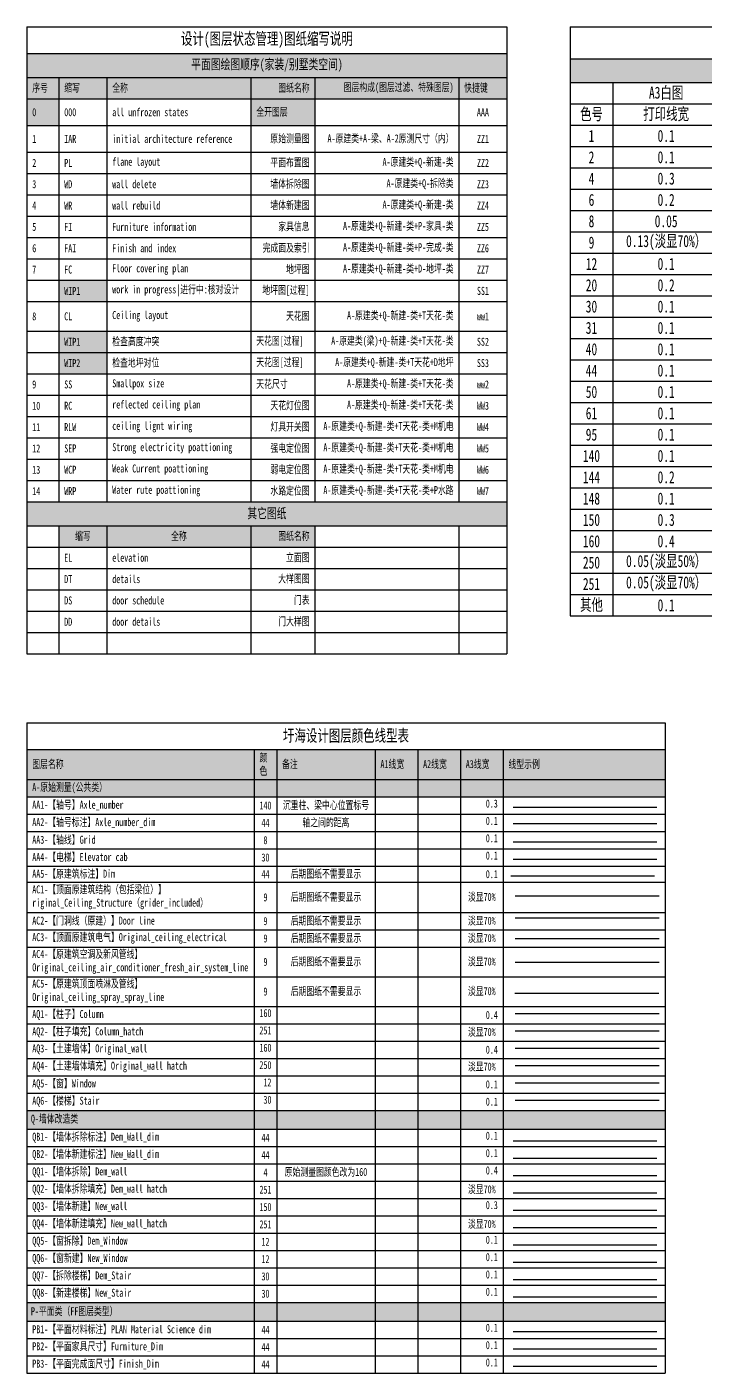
# Model space of a CAD drawing. Header units: millimetres. Extents: x -108685 to 756730, y -311791 to -113.
# Drawn here: x -44801 to -41622, y -154719 to -148409 of the extents above; entities that cross this region are included whole.
import ezdxf

# ---------------------------------------------------------------- set-up
doc = ezdxf.new("R2010")
doc.units = ezdxf.units.MM
for name, color, linetype in [('AA1-【轴号】Axle_number', 140, 'Continuous'), ('AA2-【轴号标注】Axle_number_dim', 44, 'Continuous'), ('AA3-【轴线】Grid', 8, 'Continuous'), ('AA4-【电梯】Elevator cab', 14, 'Continuous'), ('AA5-【原建筑标注】Dim', 44, 'Continuous'), ('AC1-【顶面原建筑结构（包括梁位）】riginal_Ceiling_Structure（grider_included）', 9, 'Continuous'), ('AC3-【顶面原建筑电气】Original_ceiling_electrical', 9, 'Continuous'), ('AC4-【原建筑空调及新风管线】Original_ceiling_air_conditioner_fresh_air_system_line', 9, 'Continuous'), ('AC5-【原建筑顶面喷淋及管线】Original_ceiling_spray_spray_line', 9, 'Continuous'), ('AQ1-【柱子】Column', 160, 'Continuous'), ('AQ2-【柱子填充】Column_hatch', 251, 'Continuous'), ('AQ3-【土建墙体】Original_wall', 160, 'Continuous'), ('AQ4-【土建墙体填充】Original_wall hatch', 250, 'Continuous'), ('AQ5-【窗】Window', 12, 'Continuous'), ('AQ6-【楼梯】Stair', 30, 'Continuous'), ('PB1-【平面材料标注】PLAN Material Science dim', 44, 'Continuous'), ('PB2-【平面家具尺寸】Furniture_Dim', 44, 'Continuous'), ('PB3-【平面完成面尺寸】Finish_Dim', 44, 'Continuous'), ('QB1-【墙体拆除标注】Dem_Wall_dim', 44, 'Continuous'), ('QB2-【墙体新建标注】New_Wall_dim', 44, 'Continuous'), ('QQ1-【墙体拆除】Dem_wall', 4, 'Continuous'), ('QQ2-【墙体拆除填充】Dem_wall hatch', 251, 'Continuous'), ('QQ3-【墙体新建】New_wall', 150, 'Continuous'), ('QQ4-【墙体新建填充】New_wall_hatch', 251, 'Continuous'), ('QQ5-【窗拆除】Dem_Window', 12, 'Continuous'), ('QQ6-【窗新建】New_Window', 12, 'Continuous'), ('QQ7-【拆除楼梯】Dem_Stair', 30, 'Continuous'), ('QQ8-【新建楼梯】New_Stair', 30, 'Continuous'), ('X15-【图框】Frame', 140, 'Continuous')]:
    doc.layers.add(name, color=color, linetype=linetype)
doc.styles.add('TF-宋体', font='SimSun.ttf', dxfattribs={"width": 0.7})

# ---------------------------------------------------------------- blocks, each defined once
blk = doc.blocks.new('*T16')
at = {"layer": 'X15-【图框】Frame', "color": 0, "linetype": 'ByBlock', "lineweight": -2, "transparency": 16777216}
for p, q in [((0, 0), (2250, 0)), ((0, 0), (0, -2938.5)), ((2250, 0), (2250, -2938.5)), ((0, -125), (2250, -125)), ((0, -237.5), (2250, -237.5)), ((150, -237.5), (150, -2226)), ((375, -237.5), (375, -2226)), ((1050, -237.5), (1050, -2226)), ((1350, -237.5), (1350, -2226)), ((2025, -237.5), (2025, -2226)), ((0, -337.5), (2250, -337.5)), ((0, -462.5), (2250, -462.5)), ((0, -587.5), (2250, -587.5)), ((0, -687.5), (2250, -687.5)), ((0, -787.5), (2250, -787.5)), ((0, -887.5), (2250, -887.5)), ((0, -987.5), (2250, -987.5)), ((0, -1087.5), (2250, -1087.5)), ((0, -1187.5), (2250, -1187.5)), ((0, -1287.5), (2250, -1287.5)), ((0, -1426), (2250, -1426)), ((0, -1526), (2250, -1526)), ((0, -1626), (2250, -1626)), ((0, -1726), (2250, -1726)), ((0, -1826), (2250, -1826)), ((0, -1926), (2250, -1926)), ((0, -2026), (2250, -2026)), ((0, -2126), (2250, -2126)), ((0, -2226), (2250, -2226)), ((0, -2338.5), (2250, -2338.5)), ((150, -2338.5), (150, -2938.5)), ((375, -2338.5), (375, -2938.5)), ((1050, -2338.5), (1050, -2938.5)), ((1350, -2338.5), (1350, -2938.5)), ((2025, -2338.5), (2025, -2938.5)), ((0, -2438.5), (2250, -2438.5)), ((0, -2538.5), (2250, -2538.5)), ((0, -2638.5), (2250, -2638.5)), ((0, -2738.5), (2250, -2738.5)), ((0, -2838.5), (2250, -2838.5)), ((0, -2938.5), (2250, -2938.5))]:
    blk.add_line(p, q, dxfattribs=at)
at = {"layer": 'X15-【图框】Frame', "color": 46, "transparency": 16777216}
for points in [[(0, -125), (0, -237.5), (2250, -125), (2250, -237.5)], [(0, -2226), (0, -2338.5), (2250, -2226), (2250, -2338.5)]]:
    blk.add_solid(points, dxfattribs=at)
at = {"layer": 'X15-【图框】Frame', "color": 14, "transparency": 16777216}
for points in [[(0, -237.5), (0, -337.5), (150, -237.5), (150, -337.5)], [(150, -237.5), (150, -337.5), (375, -237.5), (375, -337.5)], [(375, -237.5), (375, -337.5), (1050, -237.5), (1050, -337.5)], [(1050, -237.5), (1050, -337.5), (1350, -237.5), (1350, -337.5)], [(1350, -237.5), (1350, -337.5), (2025, -237.5), (2025, -337.5)], [(2025, -237.5), (2025, -337.5), (2250, -237.5), (2250, -337.5)], [(150, -2338.5), (150, -2438.5), (375, -2338.5), (375, -2438.5)], [(375, -2338.5), (375, -2438.5), (1050, -2338.5), (1050, -2438.5)], [(1050, -2338.5), (1050, -2438.5), (1350, -2338.5), (1350, -2438.5)]]:
    blk.add_solid(points, dxfattribs=at)
at = {"layer": 'X15-【图框】Frame', "color": 8, "transparency": 16777216}
for points in [[(0, -337.5), (0, -462.5), (150, -337.5), (150, -462.5)], [(1050, -337.5), (1050, -462.5), (1350, -337.5), (1350, -462.5)], [(150, -1187.5), (150, -1287.5), (375, -1187.5), (375, -1287.5)], [(150, -1426), (150, -1526), (375, -1426), (375, -1526)], [(150, -1526), (150, -1626), (375, -1526), (375, -1626)]]:
    blk.add_solid(points, dxfattribs=at)
at = {"layer": 'X15-【图框】Frame', "color": 2, "lineweight": 30, "transparency": 16777216, "style": 'TF-宋体'}
for s, insert, char_height, width, attachment_point in [('设计(图层状态管理)图纸缩写说明', (1125, -62.5), 56.25, 2200, 5), ('平面图绘图顺序(家装/别墅类空间)', (1125, -181.2), 46.875, 2200, 5), ('序号', (25, -287.5), 37.5, 100, 4), ('缩写', (175, -287.5), 37.5, 175, 4), ('全称', (400, -287.5), 37.5, 625, 4), ('图纸名称', (1325, -287.5), 37.5, 250, 6), ('图层构成(图层过滤、特殊图层)', (2000, -287.5), 37.5, 625, 6), ('快捷键', (2050, -287.5), 37.5, 175, 4), ('all unfrozen states', (400, -400), 37.5, 625, 4), ('全开图层', (1075, -400), 37.5, 250, 4), ('0', (25, -400), 37.5, 100, 4), ('000', (175, -400), 37.5, 175, 4), ('AAA', (2137.5, -400), 37.5, 175, 5), ('initial architecture reference', (400, -525), 37.5, 625, 4), ('原始测量图', (1325, -525), 37.5, 250, 6), ('{\\C1;A-原建类+}A-梁、A-2原测尺寸（内）{\\C1; }', (2000, -525), 37.5, 625, 6), ('1', (25, -525), 37.5, 100, 4), ('IAR', (175, -525), 37.5, 175, 4), ('ZZ1', (2137.5, -525), 37.5, 175, 5), ('2', (25, -637.5), 37.5, 100, 4), ('PL', (175, -637.5), 37.5, 175, 4), ('flane layout', (400, -637.5), 37.5, 625, 4), ('平面布置图', (1325, -637.5), 37.5, 250, 6), ('{\\C1;A-原建类+Q-新建-类}', (2000, -637.5), 37.5, 625, 6), ('ZZ2', (2137.5, -637.5), 37.5, 175, 5), ('3', (25, -737.5), 37.5, 100, 4), ('WD', (175, -737.5), 37.5, 175, 4), ('wall delete', (400, -737.5), 37.5, 625, 4), ('墙体拆除图', (1325, -737.5), 37.5, 250, 6), ('{\\C1;A-原建类+Q-拆除类}', (2000, -737.5), 37.5, 625, 6), ('ZZ3', (2137.5, -737.5), 37.5, 175, 5), ('4', (25, -837.5), 37.5, 100, 4), ('WR', (175, -837.5), 37.5, 175, 4), ('wall rebuild', (400, -837.5), 37.5, 625, 4), ('墙体新建图', (1325, -837.5), 37.5, 250, 6), ('{\\C1;A-原建类+Q-新建-类}', (2000, -837.5), 37.5, 625, 6), ('ZZ4', (2137.5, -837.5), 37.5, 175, 5), ('5', (25, -937.5), 37.5, 100, 4), ('FI', (175, -937.5), 37.5, 175, 4), ('Furniture information', (400, -937.5), 37.5, 625, 4), ('家具信息', (1325, -937.5), 37.5, 250, 6), ('{\\C1;A-原建类+Q-新建-类+}P-家具-类', (2000, -937.5), 37.5, 625, 6), ('ZZ5', (2137.5, -937.5), 37.5, 175, 5), ('{\\C1;A-原建类+Q-新建-类+}P-完成-类', (2000, -1037.5), 37.5, 625, 6), ('6', (25, -1037.5), 37.5, 100, 4), ('FAI', (175, -1037.5), 37.5, 175, 4), ('Finish and index', (400, -1037.5), 37.5, 625, 4), ('完成面及索引', (1325, -1037.5), 37.5, 250, 6), ('ZZ6', (2137.5, -1037.5), 37.5, 175, 5), ('7', (25, -1137.5), 37.5, 100, 4), ('FC', (175, -1137.5), 37.5, 175, 4), ('Floor covering plan', (400, -1137.5), 37.5, 625, 4), ('地坪图', (1325, -1137.5), 37.5, 250, 6), ('{\\C1;A-原建类+Q-新建-类+}D-地坪-类', (2000, -1137.5), 37.5, 625, 6), ('ZZ7', (2137.5, -1137.5), 37.5, 175, 5), ('WIP1', (175, -1237.5), 37.5, 175, 4), ('work in progress|进行中:核对设计', (400, -1237.5), 37.5, 625, 4), ('地坪图[{\\fSimSun|b1|i0|c134|p2;\\C1;过程}]', (1325, -1237.5), 37.5, 250, 6), ('SS1', (2137.5, -1237.5), 37.5, 175, 5), ('8', (25, -1356.8), 37.5, 100, 4), ('CL', (175, -1356.8), 37.5, 175, 4), ('Ceiling layout', (400, -1356.8), 37.5, 625, 4), ('天花图', (1325, -1356.8), 37.5, 250, 6), ('{\\C1;A-原建类+Q-新建-类+}T天花-类', (2000, -1356.8), 37.5, 625, 6), ('ww1', (2137.5, -1356.8), 37.5, 175, 5), ('检查高度冲突', (400, -1476), 37.5, 625, 4), ('天花图[{\\fSimSun|b1|i0|c134|p2;\\C1;过程}]', (1075, -1476), 37.5, 250, 4), ('{\\C1;A-原建类(梁)+Q-新建-类+}T天花-类', (2000, -1476), 37.5, 625, 6), ('WIP1', (175, -1476), 37.5, 175, 4), ('SS2', (2137.5, -1476), 37.5, 175, 5), ('WIP2', (175, -1576), 37.5, 175, 4), ('检查地坪对位', (400, -1576), 37.5, 625, 4), ('天花图[{\\fSimSun|b1|i0|c134|p2;\\C1;过程}]', (1075, -1576), 37.5, 250, 4), ('{\\C1;A-原建类+Q-新建-类+}T天花+D地坪', (2000, -1576), 37.5, 625, 6), ('SS3', (2137.5, -1576), 37.5, 175, 5), ('9', (25, -1676), 37.5, 100, 4), ('SS', (175, -1676), 37.5, 175, 4), ('Smallpox size', (400, -1676), 37.5, 625, 4), ('天花尺寸', (1075, -1676), 37.5, 250, 4), ('{\\C1;A-原建类+Q-新建-类+}T天花-类', (2000, -1676), 37.5, 625, 6), ('ww2', (2137.5, -1676), 37.5, 175, 5), ('10', (25, -1776), 37.5, 100, 4), ('RC', (175, -1776), 37.5, 175, 4), ('reflected ceiling plan', (400, -1776), 37.5, 625, 4), ('天花灯位图', (1325, -1776), 37.5, 250, 6), ('{\\C1;A-原建类+Q-新建-类+}T天花-类', (2000, -1776), 37.5, 625, 6), ('WW3', (2137.5, -1776), 37.5, 175, 5), ('11', (25, -1876), 37.5, 100, 4), ('RLW', (175, -1876), 37.5, 175, 4), ('ceiling lignt wiring', (400, -1876), 37.5, 625, 4), ('灯具开关图', (1325, -1876), 37.5, 250, 6), ('{\\C1;A-原建类+Q-新建-类+}T天花-类+M机电', (2000, -1876), 37.5, 625, 6), ('WW4', (2137.5, -1876), 37.5, 175, 5), ('Strong electricity poattioning', (400, -1976), 37.5, 625, 4), ('强电定位图', (1325, -1976), 37.5, 250, 6), ('{\\C1;A-原建类+Q-新建-类+}T天花-类+M机电', (2000, -1976), 37.5, 625, 6), ('12', (25, -1976), 37.5, 100, 4), ('SEP', (175, -1976), 37.5, 175, 4), ('WW5', (2137.5, -1976), 37.5, 175, 5), ('13', (25, -2076), 37.5, 100, 4), ('WCP', (175, -2076), 37.5, 175, 4), ('Weak Current poattioning', (400, -2076), 37.5, 625, 4), ('弱电定位图', (1325, -2076), 37.5, 250, 6), ('{\\C1;A-原建类+Q-新建-类+}T天花-类+M机电', (2000, -2076), 37.5, 625, 6), ('WW6', (2137.5, -2076), 37.5, 175, 5), ('14', (25, -2176), 37.5, 100, 4), ('WRP', (175, -2176), 37.5, 175, 4), ('Water rute poattioning', (400, -2176), 37.5, 625, 4), ('水路定位图', (1325, -2176), 37.5, 250, 6), ('{\\C1;A-原建类+Q-新建-类+}T天花-类+P水路', (2000, -2176), 37.5, 625, 6), ('WW7', (2137.5, -2176), 37.5, 175, 5), ('其它图纸', (1125, -2282.3), 46.88, 2200, 5), ('缩写', (262.5, -2388.5), 37.5, 175, 5), ('全称', (712.5, -2388.5), 37.5, 625, 5), ('图纸名称', (1325, -2388.5), 37.5, 250, 6), ('EL', (175, -2488.5), 37.5, 175, 4), ('elevation', (400, -2488.5), 37.5, 625, 4), ('立面图', (1325, -2488.5), 37.5, 250, 6), ('DT', (175, -2588.5), 37.5, 175, 4), ('details', (400, -2588.5), 37.5, 625, 4), ('大样图图', (1325, -2588.5), 37.5, 250, 6), ('DS', (175, -2688.5), 37.5, 175, 4), ('door schedule', (400, -2688.5), 37.5, 625, 4), ('门表', (1325, -2688.5), 37.5, 250, 6), ('DD', (175, -2788.5), 37.5, 175, 4), ('door details', (400, -2788.5), 37.5, 625, 4), ('门大样图', (1325, -2788.5), 37.5, 250, 6)]:
    blk.add_mtext(s, dxfattribs=dict(at, insert=insert, char_height=char_height, width=width, attachment_point=attachment_point))
blk = doc.blocks.new('*T17')
at = {"layer": 'X15-【图框】Frame', "color": 0, "linetype": 'ByBlock', "lineweight": -2, "transparency": 16777216}
for p, q in [((0, 0), (2991.2, 0)), ((0, 0), (0, -3047.3)), ((2991.2, 0), (2991.2, -3047.3)), ((0, -125), (2991.2, -125)), ((1065.2, -125), (1065.2, -3047.3)), ((1171.2, -125), (1171.2, -3047.3)), ((1632.2, -125), (1632.2, -3047.3)), ((1832.2, -125), (1832.2, -3047.3)), ((2032.2, -125), (2032.2, -3047.3)), ((2232.2, -125), (2232.2, -3047.3)), ((0, -265.2), (2991.2, -265.2)), ((0, -346.5), (2991.2, -346.5)), ((0, -427.7), (2991.2, -427.7)), ((0, -509), (2991.2, -509)), ((0, -590.2), (2991.2, -590.2)), ((0, -671.5), (2991.2, -671.5)), ((0, -746.5), (2991.2, -746.5)), ((0, -888.3), (2991.2, -888.3)), ((0, -969.6), (2991.2, -969.6)), ((0, -1050.8), (2991.2, -1050.8)), ((0, -1189.8), (2991.2, -1189.8)), ((0, -1328.5), (2991.2, -1328.5)), ((0, -1409.8), (2991.2, -1409.8)), ((0, -1491), (2991.2, -1491)), ((0, -1572.3), (2991.2, -1572.3)), ((0, -1653.5), (2991.2, -1653.5)), ((0, -1734.8), (2991.2, -1734.8)), ((0, -1816), (2991.2, -1816)), ((0, -1903.5), (2991.2, -1903.5)), ((0, -1984.8), (2991.2, -1984.8)), ((0, -2066), (2991.2, -2066)), ((0, -2147.3), (2991.2, -2147.3)), ((0, -2228.5), (2991.2, -2228.5)), ((0, -2309.8), (2991.2, -2309.8)), ((0, -2391), (2991.2, -2391)), ((0, -2472.3), (2991.2, -2472.3)), ((0, -2553.5), (2991.2, -2553.5)), ((0, -2634.8), (2991.2, -2634.8)), ((0, -2716), (2991.2, -2716)), ((0, -2803.5), (2991.2, -2803.5)), ((0, -2884.8), (2991.2, -2884.8)), ((0, -2966), (2991.2, -2966)), ((0, -3047.3), (2991.2, -3047.3))]:
    blk.add_line(p, q, dxfattribs=at)
at = {"layer": 'X15-【图框】Frame', "color": 14, "transparency": 16777216}
for points in [[(0, -125), (0, -265.2), (1065.2, -125), (1065.2, -265.2)], [(1065.2, -125), (1065.2, -265.2), (1171.2, -125), (1171.2, -265.2)], [(1171.2, -125), (1171.2, -265.2), (1632.2, -125), (1632.2, -265.2)], [(1632.2, -125), (1632.2, -265.2), (1832.2, -125), (1832.2, -265.2)], [(1832.2, -125), (1832.2, -265.2), (2032.2, -125), (2032.2, -265.2)], [(2032.2, -125), (2032.2, -265.2), (2232.2, -125), (2232.2, -265.2)], [(2232.2, -125), (2232.2, -265.2), (2991.2, -125), (2991.2, -265.2)]]:
    blk.add_solid(points, dxfattribs=at)
at = {"layer": 'X15-【图框】Frame', "color": 134, "transparency": 16777216}
for points in [[(0, -265.2), (0, -346.5), (1065.2, -265.2), (1065.2, -346.5)], [(1065.2, -265.2), (1065.2, -346.5), (1171.2, -265.2), (1171.2, -346.5)], [(1171.2, -265.2), (1171.2, -346.5), (1632.2, -265.2), (1632.2, -346.5)], [(1632.2, -265.2), (1632.2, -346.5), (1832.2, -265.2), (1832.2, -346.5)], [(1832.2, -265.2), (1832.2, -346.5), (2032.2, -265.2), (2032.2, -346.5)], [(2032.2, -265.2), (2032.2, -346.5), (2232.2, -265.2), (2232.2, -346.5)], [(2232.2, -265.2), (2232.2, -346.5), (2991.2, -265.2), (2991.2, -346.5)], [(0, -1816), (0, -1903.5), (1065.2, -1816), (1065.2, -1903.5)], [(1065.2, -1816), (1065.2, -1903.5), (1171.2, -1816), (1171.2, -1903.5)], [(1171.2, -1816), (1171.2, -1903.5), (1632.2, -1816), (1632.2, -1903.5)], [(1632.2, -1816), (1632.2, -1903.5), (1832.2, -1816), (1832.2, -1903.5)], [(1832.2, -1816), (1832.2, -1903.5), (2032.2, -1816), (2032.2, -1903.5)], [(2032.2, -1816), (2032.2, -1903.5), (2232.2, -1816), (2232.2, -1903.5)], [(2232.2, -1816), (2232.2, -1903.5), (2991.2, -1816), (2991.2, -1903.5)], [(0, -2716), (0, -2803.5), (1065.2, -2716), (1065.2, -2803.5)], [(1065.2, -2716), (1065.2, -2803.5), (1171.2, -2716), (1171.2, -2803.5)], [(1171.2, -2716), (1171.2, -2803.5), (1632.2, -2716), (1632.2, -2803.5)], [(1632.2, -2716), (1632.2, -2803.5), (1832.2, -2716), (1832.2, -2803.5)], [(1832.2, -2716), (1832.2, -2803.5), (2032.2, -2716), (2032.2, -2803.5)], [(2032.2, -2716), (2032.2, -2803.5), (2232.2, -2716), (2232.2, -2803.5)], [(2232.2, -2716), (2232.2, -2803.5), (2991.2, -2716), (2991.2, -2803.5)]]:
    blk.add_solid(points, dxfattribs=at)
at = {"layer": 'X15-【图框】Frame', "color": 2, "lineweight": 30, "transparency": 16777216, "style": 'TF-宋体'}
for s, insert, char_height, width, attachment_point in [('圩海设计图层颜色线型表', (1495.6, -62.5), 56.25, 2941.249, 5), ('图层名称', (25, -195.1), 37.5, 1015.224, 4), ('颜色', (1090.2, -195.1), 37.5, 55.941, 4), ('备注', (1196.2, -195.1), 37.5, 411.066, 4), ('A1线宽', (1657.2, -195.1), 37.5, 150, 4), ('A2线宽', (1857.2, -195.1), 37.5, 150, 4), ('A3线宽', (2057.2, -195.1), 37.5, 150, 4), ('线型示例', (2257.2, -195.1), 37.5, 709.018, 4), ('A-原始测量(公共类）', (25, -305.8), 37.5, 1015.224, 4), ('AA1-【轴号】Axle_number', (25, -387.1), 37.5, 1015.224, 4), ('140', (1118.2, -387.1), 37.5, 55.941, 5), ('沉重柱、梁中心位置标号', (1401.7, -387.1), 37.5, 411.066, 5), ('0.3', (2207.2, -359), 37.5, 150, 3), ('AA2-【轴号标注】Axle_number_dim', (25, -468.3), 37.5, 1015.224, 4), ('0.1', (2207.2, -440.2), 37.5, 150, 3), ('44', (1118.2, -468.3), 37.5, 55.941, 5), ('轴之间的距离', (1401.7, -468.3), 37.5, 411.066, 5), ('AA3-【轴线】Grid', (25, -549.6), 37.5, 1015.224, 4), ('8', (1118.2, -549.6), 37.5, 55.941, 5), ('0.1', (2207.2, -521.5), 37.5, 150, 3), ('AA4-【电梯】Elevator cab', (25, -630.8), 37.5, 1015.224, 4), ('30', (1118.2, -630.8), 37.5, 55.941, 5), ('0.1', (2207.2, -602.7), 37.5, 150, 3), ('AA5-【原建筑标注】Dim', (25, -709), 37.5, 1015.224, 4), ('44', (1118.2, -709), 37.5, 55.941, 5), ('后期图纸不需要显示', (1401.7, -709), 37.5, 411.066, 5), ('0.1', (2207.2, -709), 37.5, 150, 6), ('AC1-【顶面原建筑结构（包括梁位）】riginal_Ceiling_Structure（grider_included）', (25, -817.4), 37.5, 1015.224, 4), ('9', (1118.2, -817.4), 37.5, 55.941, 5), ('后期图纸不需要显示', (1401.7, -817.4), 37.5, 411.066, 5), ('淡显70%', (2132.2, -817.4), 37.5, 150, 5), ('AC2-【门洞线（原建）】Door line', (25, -929), 37.5, 1015.224, 4), ('9', (1118.2, -929), 37.5, 55.941, 5), ('后期图纸不需要显示', (1401.7, -929), 37.5, 411.066, 5), ('淡显70%', (2132.2, -929), 37.5, 150, 5), ('AC3-【顶面原建筑电气】Original_ceiling_electrical', (25, -1010.2), 37.5, 1015.224, 4), ('9', (1118.2, -1010.2), 37.5, 55.941, 5), ('后期图纸不需要显示', (1401.7, -1010.2), 37.5, 411.066, 5), ('淡显70%', (2132.2, -1010.2), 37.5, 150, 5), ('AC4-【原建筑空调及新风管线】Original_ceiling_air_conditioner_fresh_air_system_line', (25, -1120.3), 37.5, 1015.224, 4), ('9', (1118.2, -1120.3), 37.5, 55.941, 5), ('后期图纸不需要显示', (1401.7, -1120.3), 37.5, 411.066, 5), ('淡显70%', (2132.2, -1120.3), 37.5, 150, 5), ('AC5-【原建筑顶面喷淋及管线】Original_ceiling_spray_spray_line', (25, -1259.2), 37.5, 1015.224, 4), ('9', (1118.2, -1259.2), 37.5, 55.941, 5), ('后期图纸不需要显示', (1401.7, -1259.2), 37.5, 411.066, 5), ('淡显70%', (2132.2, -1259.2), 37.5, 150, 5), ('AQ1-【柱子】Column', (25, -1369.2), 37.5, 1015.224, 4), ('160', (1146.2, -1341), 37.5, 55.941, 3), ('0.4', (2207.2, -1369.2), 37.5, 150, 6), ('AQ2-【柱子填充】Column_hatch', (25, -1450.4), 37.5, 1015.224, 4), ('251', (1146.2, -1422.3), 37.5, 55.941, 3), ('淡显70%', (2132.2, -1450.4), 37.5, 150, 5), ('AQ3-【土建墙体】Original_wall', (25, -1531.7), 37.5, 1015.224, 4), ('160', (1146.2, -1503.5), 37.5, 55.941, 3), ('0.4', (2207.2, -1531.7), 37.5, 150, 6), ('AQ4-【土建墙体填充】Original_wall hatch', (25, -1612.9), 37.5, 1015.224, 4), ('250', (1146.2, -1584.8), 37.5, 55.941, 3), ('淡显70%', (2132.2, -1612.9), 37.5, 150, 5), ('AQ5-【窗】Window', (25, -1694.2), 37.5, 1015.224, 4), ('12', (1146.2, -1666), 37.5, 55.941, 3), ('0.1', (2207.2, -1694.2), 37.5, 150, 6), ('AQ6-【楼梯】Stair', (25, -1775.4), 37.5, 1015.224, 4), ('30', (1146.2, -1747.3), 37.5, 55.941, 3), ('0.1', (2207.2, -1775.4), 37.5, 150, 6), ('Q-墙体改造类', (18.8, -1859.8), 37.5, 1027.724, 4), ('QB1-【墙体拆除标注】Dem_Wall_dim', (25, -1944.2), 37.5, 1015.224, 4), ('44', (1118.2, -1944.2), 37.5, 55.941, 5), ('0.1', (2207.2, -1916), 37.5, 150, 3), ('QB2-【墙体新建标注】New_Wall_dim', (25, -2025.4), 37.5, 1015.224, 4), ('44', (1118.2, -2025.4), 37.5, 55.941, 5), ('0.1', (2207.2, -1997.3), 37.5, 150, 3), ('QQ1-【墙体拆除】Dem_wall', (25, -2106.7), 37.5, 1015.224, 4), ('原始测量图颜色改为160', (1401.7, -2106.7), 37.5, 411.066, 5), ('0.4', (2207.2, -2078.5), 37.5, 150, 3), ('4', (1118.2, -2106.7), 37.5, 55.941, 5), ('QQ2-【墙体拆除填充】Dem_wall hatch', (25, -2187.9), 37.5, 1015.224, 4), ('251', (1118.2, -2187.9), 37.5, 55.941, 5), ('淡显70%', (2132.2, -2187.9), 37.5, 150, 5), ('QQ3-【墙体新建】New_wall', (25, -2269.2), 37.5, 1015.224, 4), ('150', (1118.2, -2269.2), 37.5, 55.941, 5), ('0.3', (2207.2, -2241), 37.5, 150, 3), ('QQ4-【墙体新建填充】New_wall_hatch', (25, -2350.4), 37.5, 1015.224, 4), ('251', (1118.2, -2350.4), 37.5, 55.941, 5), ('淡显70%', (2132.2, -2350.4), 37.5, 150, 5), ('QQ5-【窗拆除】Dem_Window', (25, -2431.7), 37.5, 1015.224, 4), ('12', (1118.2, -2431.7), 37.5, 55.941, 5), ('0.1', (2207.2, -2403.5), 37.5, 150, 3), ('QQ6-【窗新建】New_Window', (25, -2512.9), 37.5, 1015.224, 4), ('12', (1118.2, -2512.9), 37.5, 55.941, 5), ('0.1', (2207.2, -2484.8), 37.5, 150, 3), ('QQ7-【拆除楼梯】Dem_Stair', (25, -2594.2), 37.5, 1015.224, 4), ('30', (1118.2, -2594.2), 37.5, 55.941, 5), ('0.1', (2207.2, -2566), 37.5, 150, 3), ('QQ8-【新建楼梯】New_Stair', (25, -2675.4), 37.5, 1015.224, 4), ('0.1', (2207.2, -2647.3), 37.5, 150, 3), ('30', (1118.2, -2675.4), 37.5, 55.941, 5), ('P-平面类（FF图层类型）', (18.8, -2759.8), 37.5, 1027.724, 4), ('PB1-【平面材料标注】PLAN Material Science dim', (25, -2844.2), 37.5, 1015.224, 4), ('44', (1118.2, -2844.2), 37.5, 55.941, 5), ('0.1', (2207.2, -2816), 37.5, 150, 3), ('PB2-【平面家具尺寸】Furniture_Dim', (25, -2925.4), 37.5, 1015.224, 4), ('0.1', (2207.2, -2897.3), 37.5, 150, 3), ('44', (1118.2, -2925.4), 37.5, 55.941, 5), ('PB3-【平面完成面尺寸】Finish_Dim', (25, -3006.7), 37.5, 1015.224, 4), ('44', (1118.2, -3006.7), 37.5, 55.941, 5), ('0.1', (2207.2, -2978.5), 37.5, 150, 3)]:
    blk.add_mtext(s, dxfattribs=dict(at, insert=insert, char_height=char_height, width=width, attachment_point=attachment_point))
blk = doc.blocks.new('*T21')
at = {"layer": 'X15-【图框】Frame', "color": 0, "linetype": 'ByBlock', "lineweight": -2, "transparency": 16777216}
for p, q in [((0, 0), (2575, 0)), ((0, 0), (0, -2761.2)), ((2575, 0), (2575, -2761.2)), ((0, -149.3), (2575, -149.3)), ((0, -261.2), (2575, -261.2)), ((200, -261.2), (200, -2761.2)), ((700, -261.2), (700, -2761.2)), ((1325, -261.2), (1325, -2761.2)), ((2075, -261.2), (2075, -2761.2)), ((0, -361.2), (2575, -361.2)), ((0, -461.2), (2575, -461.2)), ((0, -561.2), (2575, -561.2)), ((0, -661.2), (2575, -661.2)), ((0, -761.2), (2575, -761.2)), ((0, -861.2), (2575, -861.2)), ((0, -961.2), (2575, -961.2)), ((0, -1061.2), (2575, -1061.2)), ((0, -1161.2), (2575, -1161.2)), ((0, -1261.2), (2575, -1261.2)), ((0, -1361.2), (2575, -1361.2)), ((0, -1461.2), (2575, -1461.2)), ((0, -1561.2), (2575, -1561.2)), ((0, -1661.2), (2575, -1661.2)), ((0, -1761.2), (2575, -1761.2)), ((0, -1861.2), (2575, -1861.2)), ((0, -1961.2), (2575, -1961.2)), ((0, -2061.2), (2575, -2061.2)), ((0, -2161.2), (2575, -2161.2)), ((0, -2261.2), (2575, -2261.2)), ((0, -2361.2), (2575, -2361.2)), ((0, -2461.2), (2575, -2461.2)), ((0, -2561.2), (2575, -2561.2)), ((0, -2661.2), (2575, -2661.2)), ((0, -2761.2), (2575, -2761.2))]:
    blk.add_line(p, q, dxfattribs=at)
at = {"layer": 'X15-【图框】Frame', "color": 134, "transparency": 16777216}
blk.add_solid([(0, -149.3), (0, -261.2), (2575, -149.3), (2575, -261.2)], dxfattribs=at)
at = {"layer": 'X15-【图框】Frame', "color": 2, "transparency": 16777216, "attachment_point": 5, "style": 'TF-宋体'}
for s, insert, char_height, width in [('打印图纸与颜色关系表', (1287.5, -74.6), 56.25, 2574), ('A3白图', (450, -311.2), 56.25, 499), ('A0、A1、A2、A3硫酸纸', (1012.5, -311.2), 56.25, 624), ('色号', (100, -411.2), 56.25, 199), ('打印线宽', (450, -411.2), 56.25, 499), ('打印线宽', (1012.5, -411.2), 56.25, 624), ('主要应用图层', (1700, -411.2), 56.25, 749), ('显示颜色', (2325, -411.2), 56.25, 499), ('1', (100, -511.2), 56.2, 199), ('0.1', (450, -511.2), 56.25, 499), ('0.1', (1012.5, -511.2), 56.25, 624), ('原建筑梁及消防', (1700, -511.2), 56.25, 749), ('2', (100, -611.2), 56.2, 199), ('0.1', (450, -611.2), 56.25, 499), ('0.2', (1012.5, -611.2), 56.25, 624), ('灯', (1700, -611.2), 56.2, 749), ('4', (100, -711.2), 56.2, 199), ('0.3', (450, -711.2), 56.25, 499), ('0.3', (1012.5, -711.2), 56.25, 624), ('轮廓、拆墙类', (1700, -711.2), 56.25, 749), ('6', (100, -811.2), 56.2, 199), ('0.2', (450, -811.2), 56.25, 499), ('0.2', (1012.5, -811.2), 56.25, 624), ('辅助线', (1700, -811.2), 56.25, 749), ('8', (100, -911.2), 56.2, 150), ('0.05', (450, -911.2), 56.25, 499), ('0.09', (1012.5, -911.2), 56.25, 624), ('细线类', (1700, -911.2), 56.25, 749), ('9', (100, -1011.2), 56.2, 150), ('0.13(淡显70%）', (450, -1011.2), 56.25, 499), ('0.15(淡显80%）', (1012.5, -1011.2), 56.25, 624), ('淡显中粗线类', (1700, -1011.2), 56.25, 749), ('窗户、半透隔断类', (1700, -1111.2), 56.25, 749), ('12', (100, -1111.2), 56.25, 150), ('0.1', (450, -1111.2), 56.25, 499), ('0.2', (1012.5, -1111.2), 56.25, 624), ('20', (100, -1211.2), 56.25, 150), ('0.2', (450, -1211.2), 56.25, 499), ('0.2', (1012.5, -1211.2), 56.25, 624), ('完成线', (1700, -1211.2), 56.25, 749), ('30', (100, -1311.2), 56.25, 150), ('0.1', (450, -1311.2), 56.25, 499), ('0.2', (1012.5, -1311.2), 56.25, 624), ('固定家具', (1700, -1311.2), 56.25, 749), ('31', (100, -1411.2), 56.25, 150), ('0.1', (450, -1411.2), 56.25, 499), ('0.2', (1012.5, -1411.2), 56.25, 624), ('洁具', (1700, -1411.2), 56.25, 749), ('40', (100, -1511.2), 56.25, 150), ('0.1', (450, -1511.2), 56.25, 499), ('0.2', (1012.5, -1511.2), 56.25, 624), ('活动家具', (1700, -1511.2), 56.25, 749), ('标注尺寸线类', (1700, -1611.2), 56.25, 749), ('44', (100, -1611.2), 56.25, 150), ('0.1', (450, -1611.2), 56.25, 499), ('0.1', (1012.5, -1611.2), 56.25, 624), ('50', (100, -1711.2), 56.25, 150), ('0.1', (450, -1711.2), 56.25, 499), ('0.1', (1012.5, -1711.2), 56.25, 624), ('标注文字类', (1700, -1711.2), 56.25, 749), ('61', (100, -1811.2), 56.25, 150), ('0.1', (450, -1811.2), 56.25, 499), ('0.1', (1012.5, -1811.2), 56.25, 624), ('插座开关、顶面新电气设备', (1700, -1811.2), 56.25, 749), ('95', (100, -1911.2), 56.25, 150), ('0.1', (450, -1911.2), 56.25, 499), ('0.1', (1012.5, -1911.2), 56.25, 624), ('植物、装饰', (1700, -1911.2), 56.25, 749), ('140', (100, -2011.2), 56.25, 150), ('0.1', (450, -2011.2), 56.25, 499), ('0.1', (1012.5, -2011.2), 56.25, 624), ('图框、表格', (1700, -2011.2), 56.25, 749), ('天花轮廓、近看线', (1700, -2111.2), 56.25, 749), ('144', (100, -2111.2), 56.25, 150), ('0.2', (450, -2111.2), 56.25, 499), ('0.3', (1012.5, -2111.2), 56.25, 624), ('148', (100, -2211.2), 56.25, 150), ('0.1', (450, -2211.2), 56.25, 499), ('0.1', (1012.5, -2211.2), 56.25, 624), ('远看线', (1700, -2211.2), 56.25, 749), ('新建墙', (1700, -2311.2), 56.25, 749), ('150', (100, -2311.2), 56.25, 150), ('0.3', (450, -2311.2), 56.25, 499), ('0.3', (1012.5, -2311.2), 56.25, 624), ('160', (100, -2411.2), 56.25, 150), ('0.4', (450, -2411.2), 56.25, 499), ('0.5', (1012.5, -2411.2), 56.25, 624), ('原墙体类', (1700, -2411.2), 56.25, 749), ('250', (100, -2511.2), 56.25, 150), ('0.05(淡显50%）', (450, -2511.2), 56.25, 499), ('0.05(淡显70%）', (1012.5, -2511.2), 56.25, 624), ('填充类（非常淡）', (1700, -2511.2), 56.25, 749), ('251', (100, -2611.2), 56.25, 150), ('0.05(淡显70%）', (450, -2611.2), 56.25, 499), ('0.05(淡显80%）', (1012.5, -2611.2), 56.25, 624), ('填充类（略淡）、细线', (1700, -2611.2), 56.25, 749), ('其他', (100, -2711.2), 56.25, 150), ('0.1', (450, -2711.2), 56.25, 499), ('0.1', (1012.5, -2711.2), 56.25, 624)]:
    blk.add_mtext(s, dxfattribs=dict(at, insert=insert, char_height=char_height, width=width))

msp = doc.modelspace()

# ---------------------------------------------------------------- linework, layer by layer
at = {"layer": 'AA1-【轴号】Axle_number'}
msp.add_line((-42522.3, -152066.6), (-41848.1, -152066.6), dxfattribs=at)
at = {"layer": 'AA2-【轴号标注】Axle_number_dim'}
msp.add_line((-42522.3, -152143), (-41848.1, -152143), dxfattribs=at)
at = {"layer": 'AA3-【轴线】Grid'}
msp.add_line((-42522.3, -152229.1), (-41848.1, -152229.1), dxfattribs=at)
at = {"layer": 'AA4-【电梯】Elevator cab'}
msp.add_line((-42522.3, -152310.3), (-41848.1, -152310.3), dxfattribs=at)
at = {"layer": 'AA5-【原建筑标注】Dim'}
msp.add_line((-42533, -152387.8), (-41858.8, -152387.8), dxfattribs=at)
at = {"layer": 'AC1-【顶面原建筑结构（包括梁位）】riginal_Ceiling_Structure（grider_included）'}
for p, q in [((-42511.5, -152482.5), (-41837.3, -152482.5)), ((-42513, -152938.3), (-41838.9, -152938.3))]:
    msp.add_line(p, q, dxfattribs=at)
at = {"layer": 'AC3-【顶面原建筑电气】Original_ceiling_electrical'}
msp.add_line((-42511.5, -152584.1), (-41837.3, -152584.1), dxfattribs=at)
at = {"layer": 'AC4-【原建筑空调及新风管线】Original_ceiling_air_conditioner_fresh_air_system_line'}
msp.add_line((-42511.5, -152681), (-41837.3, -152681), dxfattribs=at)
at = {"layer": 'AC5-【原建筑顶面喷淋及管线】Original_ceiling_spray_spray_line'}
msp.add_line((-42511.5, -152793.4), (-41837.3, -152793.4), dxfattribs=at)
at = {"layer": 'AQ1-【柱子】Column'}
msp.add_line((-42511.5, -153033.4), (-41837.3, -153033.4), dxfattribs=at)
at = {"layer": 'AQ2-【柱子填充】Column_hatch'}
msp.add_line((-42511.5, -153114.6), (-41837.3, -153114.6), dxfattribs=at)
at = {"layer": 'AQ3-【土建墙体】Original_wall'}
msp.add_line((-42511.5, -153195.9), (-41837.3, -153195.9), dxfattribs=at)
at = {"layer": 'AQ4-【土建墙体填充】Original_wall hatch'}
msp.add_line((-42511.5, -153277.1), (-41837.3, -153277.1), dxfattribs=at)
at = {"layer": 'AQ5-【窗】Window'}
msp.add_line((-42511.5, -153358.4), (-41837.3, -153358.4), dxfattribs=at)
at = {"layer": 'AQ6-【楼梯】Stair'}
msp.add_line((-42511.5, -153439.6), (-41837.3, -153439.6), dxfattribs=at)
at = {"layer": 'PB1-【平面材料标注】PLAN Material Science dim'}
msp.add_line((-42522.3, -154523.6), (-41848.1, -154523.6), dxfattribs=at)
at = {"layer": 'PB2-【平面家具尺寸】Furniture_Dim'}
msp.add_line((-42522.3, -154604.9), (-41848.1, -154604.9), dxfattribs=at)
at = {"layer": 'PB3-【平面完成面尺寸】Finish_Dim'}
msp.add_line((-42522.3, -154686.1), (-41848.1, -154686.1), dxfattribs=at)
at = {"layer": 'QB1-【墙体拆除标注】Dem_Wall_dim'}
msp.add_line((-42522.3, -153629.9), (-41848.1, -153629.9), dxfattribs=at)
at = {"layer": 'QB2-【墙体新建标注】New_Wall_dim'}
msp.add_line((-42522.3, -153711.1), (-41848.1, -153711.1), dxfattribs=at)
at = {"layer": 'QQ1-【墙体拆除】Dem_wall'}
msp.add_line((-42522.3, -153792.4), (-41848.1, -153792.4), dxfattribs=at)
at = {"layer": 'QQ2-【墙体拆除填充】Dem_wall hatch'}
msp.add_line((-42522.3, -153873.6), (-41848.1, -153873.6), dxfattribs=at)
at = {"layer": 'QQ3-【墙体新建】New_wall'}
msp.add_line((-42522.3, -153954.9), (-41848.1, -153954.9), dxfattribs=at)
at = {"layer": 'QQ4-【墙体新建填充】New_wall_hatch'}
msp.add_line((-42522.3, -154036.1), (-41848.1, -154036.1), dxfattribs=at)
at = {"layer": 'QQ5-【窗拆除】Dem_Window'}
msp.add_line((-42522.3, -154117.4), (-41848.1, -154117.4), dxfattribs=at)
at = {"layer": 'QQ6-【窗新建】New_Window'}
msp.add_line((-42522.3, -154198.6), (-41848.1, -154198.6), dxfattribs=at)
at = {"layer": 'QQ7-【拆除楼梯】Dem_Stair'}
msp.add_line((-42522.3, -154279.9), (-41848.1, -154279.9), dxfattribs=at)
at = {"layer": 'QQ8-【新建楼梯】New_Stair'}
msp.add_line((-42522.3, -154361.1), (-41848.1, -154361.1), dxfattribs=at)

# ---------------------------------------------------------------- block references
for name, p in [('*T16', (-44800.8, -148408.8)), ('*T21', (-42254.5, -148408.8)), ('*T17', (-44800.8, -151671.4))]:
    msp.add_blockref(name, p)

doc.saveas('drawing.dxf')
